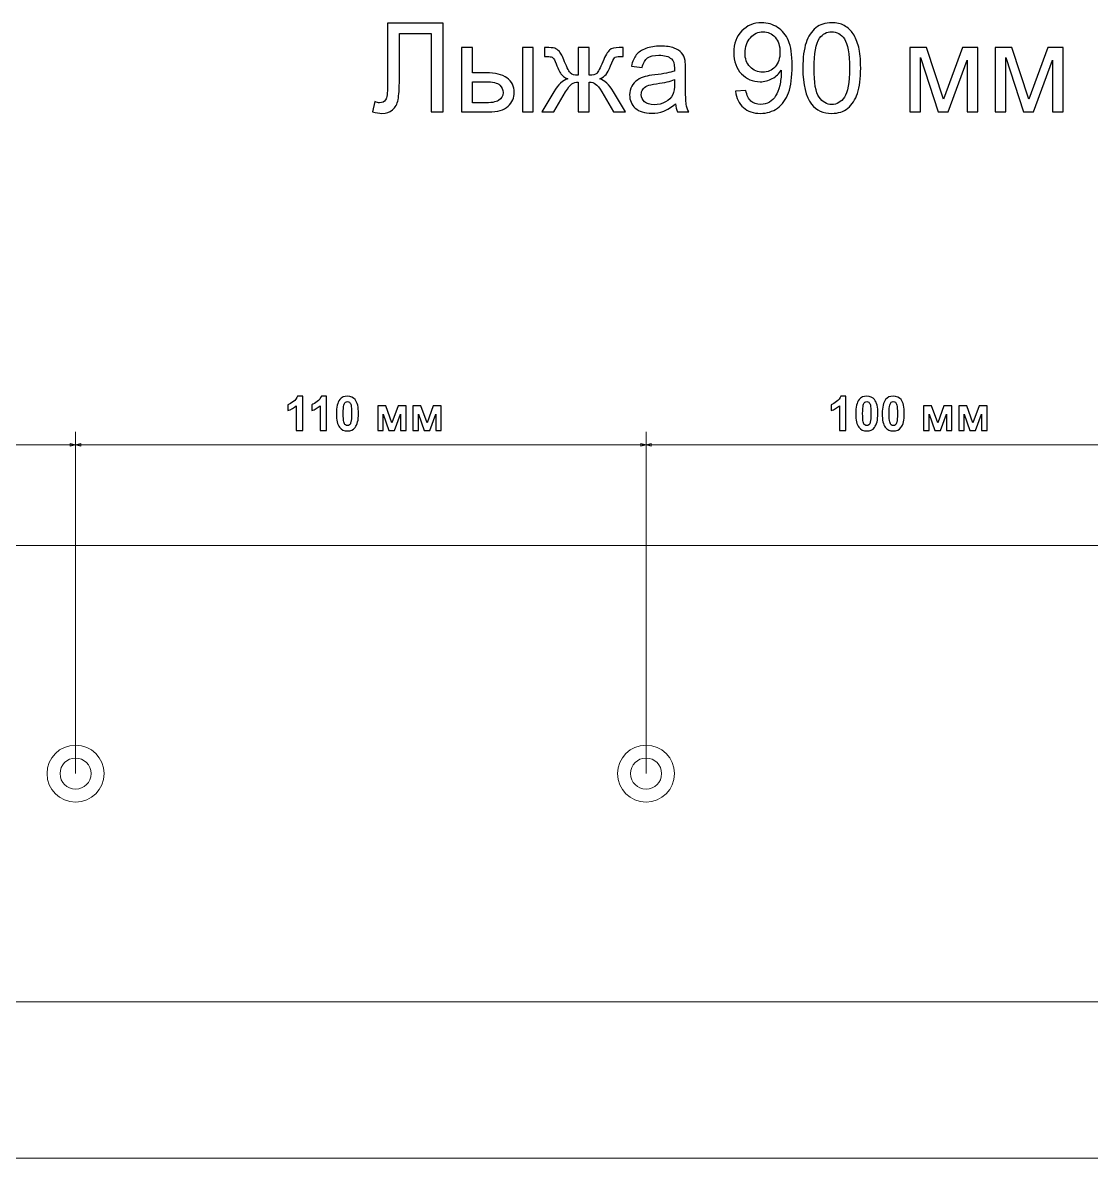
# Model space of a CAD drawing. Header units: centimetres. Extents: x -84 to 84, y -59 to 59.
# Drawn here: x -22.2 to -1.6, y -21.31 to 0.59 of the extents above; entities that cross this region are included whole.
import ezdxf

# ---------------------------------------------------------------- set-up
doc = ezdxf.new("R2010")
doc.units = ezdxf.units.CM
doc.header["$MEASUREMENT"] = 0
doc.layers.add('layer 1', color=7, linetype='Continuous')

msp = doc.modelspace()

# ---------------------------------------------------------------- linework, layer by layer
at = {"layer": 'layer 1', "color": 250}
for points, knots in [([(-15.16733, 0.58733), (-15.16733, 0.58733), (-14.09765, 0.58733), (-14.09765, 0.58733), (-14.09765, 0.58733), (-14.09765, 0.58733), (-14.09765, -1.12607), (-14.09765, -1.12607), (-14.09765, -1.12607), (-14.09765, -1.12607), (-14.32499, -1.12607), (-14.32499, -1.12607), (-14.32499, -1.12607), (-14.32499, -1.12607), (-14.32499, 0.38631), (-14.32499, 0.38631), (-14.32499, 0.38631), (-14.32499, 0.38631), (-14.93999, 0.38631), (-14.93999, 0.38631), (-14.93999, 0.38631), (-14.93999, 0.38631), (-14.93999, -0.49631), (-14.93999, -0.49631), (-14.93999, -0.49631), (-14.93999, -0.67579), (-14.94837, -0.807), (-14.96512, -0.89036), (-14.96512, -0.89036), (-14.98187, -0.97411), (-15.01737, -1.03873), (-15.07121, -1.08539), (-15.07121, -1.08539), (-15.12505, -1.13165), (-15.19365, -1.15479), (-15.27621, -1.15479), (-15.27621, -1.15479), (-15.32646, -1.15479), (-15.38669, -1.14442), (-15.45688, -1.12368), (-15.45688, -1.12368), (-15.45688, -1.12368), (-15.4162, -0.92266), (-15.4162, -0.92266), (-15.4162, -0.92266), (-15.37911, -0.94181), (-15.3472, -0.95138), (-15.32088, -0.95138), (-15.32088, -0.95138), (-15.26983, -0.95138), (-15.23114, -0.93224), (-15.20562, -0.89355), (-15.20562, -0.89355), (-15.18009, -0.85486), (-15.16733, -0.76393), (-15.16733, -0.62035), (-15.16733, -0.62035), (-15.16733, -0.62035), (-15.16733, 0.58733), (-15.16733, 0.58733)], [0, 0, 0, 0, 0.0625, 0.0625, 0.0625, 0.0625, 0.125, 0.125, 0.125, 0.125, 0.1875, 0.1875, 0.1875, 0.1875, 0.25, 0.25, 0.25, 0.25, 0.3125, 0.3125, 0.3125, 0.3125, 0.375, 0.375, 0.375, 0.375, 0.4375, 0.4375, 0.4375, 0.4375, 0.5, 0.5, 0.5, 0.5, 0.5625, 0.5625, 0.5625, 0.5625, 0.625, 0.625, 0.625, 0.625, 0.6875, 0.6875, 0.6875, 0.6875, 0.75, 0.75, 0.75, 0.75, 0.8125, 0.8125, 0.8125, 0.8125, 0.875, 0.875, 0.875, 0.875, 1, 1, 1, 1]), ([(-8.45932, -0.72883), (-8.45932, -0.72883), (-8.25831, -0.71208), (-8.25831, -0.71208), (-8.25831, -0.71208), (-8.24116, -0.807), (-8.20846, -0.8756), (-8.1602, -0.91828), (-8.1602, -0.91828), (-8.11194, -0.96095), (-8.05012, -0.98249), (-7.97434, -0.98249), (-7.97434, -0.98249), (-7.90973, -0.98249), (-7.8531, -0.96773), (-7.80404, -0.93782), (-7.80404, -0.93782), (-7.75498, -0.90831), (-7.7151, -0.86882), (-7.68439, -0.81897), (-7.68439, -0.81897), (-7.65368, -0.76951), (-7.62775, -0.70251), (-7.60662, -0.61835), (-7.60662, -0.61835), (-7.58548, -0.5342), (-7.57511, -0.44845), (-7.57511, -0.3611), (-7.57511, -0.3611), (-7.57511, -0.35193), (-7.57551, -0.33757), (-7.5763, -0.31883), (-7.5763, -0.31883), (-7.61818, -0.38583), (-7.67561, -0.44047), (-7.7482, -0.48195), (-7.7482, -0.48195), (-7.82079, -0.52383), (-7.89976, -0.54457), (-7.98431, -0.54457), (-7.98431, -0.54457), (-8.1259, -0.54457), (-8.24555, -0.49312), (-8.34366, -0.39022), (-8.34366, -0.39022), (-8.44138, -0.28772), (-8.49043, -0.15211), (-8.49043, 0.01619), (-8.49043, 0.01619), (-8.49043, 0.19009), (-8.43938, 0.32968), (-8.33688, 0.43577), (-8.33688, 0.43577), (-8.23478, 0.54146), (-8.10675, 0.5945), (-7.95241, 0.5945), (-7.95241, 0.5945), (-7.84153, 0.5945), (-7.73983, 0.56459), (-7.6473, 0.50437), (-7.6473, 0.50437), (-7.55517, 0.44454), (-7.48537, 0.35919), (-7.43751, 0.24792), (-7.43751, 0.24792), (-7.38965, 0.13704), (-7.36572, -0.02369), (-7.36572, -0.23388), (-7.36572, -0.23388), (-7.36572, -0.45284), (-7.38925, -0.62713), (-7.43671, -0.75675), (-7.43671, -0.75675), (-7.48417, -0.88677), (-7.55517, -0.98528), (-7.64889, -1.05308), (-7.64889, -1.05308), (-7.74262, -1.12089), (-7.8523, -1.15479), (-7.97833, -1.15479), (-7.97833, -1.15479), (-8.11234, -1.15479), (-8.22162, -1.11769), (-8.30657, -1.04311), (-8.30657, -1.04311), (-8.39112, -0.96853), (-8.44217, -0.86364), (-8.45932, -0.72883)], [0, 0, 0, 0, 0.04347826, 0.04347826, 0.04347826, 0.04347826, 0.08695652, 0.08695652, 0.08695652, 0.08695652, 0.13043478, 0.13043478, 0.13043478, 0.13043478, 0.17391304, 0.17391304, 0.17391304, 0.17391304, 0.2173913, 0.2173913, 0.2173913, 0.2173913, 0.26086957, 0.26086957, 0.26086957, 0.26086957, 0.30434783, 0.30434783, 0.30434783, 0.30434783, 0.34782609, 0.34782609, 0.34782609, 0.34782609, 0.39130435, 0.39130435, 0.39130435, 0.39130435, 0.43478261, 0.43478261, 0.43478261, 0.43478261, 0.47826087, 0.47826087, 0.47826087, 0.47826087, 0.52173913, 0.52173913, 0.52173913, 0.52173913, 0.56521739, 0.56521739, 0.56521739, 0.56521739, 0.60869565, 0.60869565, 0.60869565, 0.60869565, 0.65217391, 0.65217391, 0.65217391, 0.65217391, 0.69565217, 0.69565217, 0.69565217, 0.69565217, 0.73913043, 0.73913043, 0.73913043, 0.73913043, 0.7826087, 0.7826087, 0.7826087, 0.7826087, 0.82608696, 0.82608696, 0.82608696, 0.82608696, 0.86956522, 0.86956522, 0.86956522, 0.86956522, 0.91304348, 0.91304348, 0.91304348, 0.91304348, 1, 1, 1, 1]), ([(-7.15952, -0.28054), (-7.15952, -0.07833), (-7.13878, 0.08519), (-7.09731, 0.20883), (-7.09731, 0.20883), (-7.05543, 0.33287), (-6.99361, 0.42819), (-6.91145, 0.4948), (-6.91145, 0.4948), (-6.82969, 0.5614), (-6.72639, 0.5945), (-6.60195, 0.5945), (-6.60195, 0.5945), (-6.51022, 0.5945), (-6.42966, 0.57616), (-6.35986, 0.53907), (-6.35986, 0.53907), (-6.29046, 0.50197), (-6.23303, 0.44853), (-6.18836, 0.37873), (-6.18836, 0.37873), (-6.14369, 0.30934), (-6.10859, 0.22439), (-6.08307, 0.12428), (-6.08307, 0.12428), (-6.05714, 0.02417), (-6.04438, -0.11103), (-6.04438, -0.28054), (-6.04438, -0.28054), (-6.04438, -0.48155), (-6.06512, -0.64428), (-6.1062, -0.76792), (-6.1062, -0.76792), (-6.14728, -0.89195), (-6.2091, -0.98728), (-6.29126, -1.05428), (-6.29126, -1.05428), (-6.37302, -1.12128), (-6.47672, -1.15479), (-6.60195, -1.15479), (-6.60195, -1.15479), (-6.76667, -1.15479), (-6.89629, -1.09616), (-6.99042, -0.9785), (-6.99042, -0.9785), (-7.10329, -0.83492), (-7.15952, -0.6024), (-7.15952, -0.28054)], [0, 0, 0, 0, 0.07692308, 0.07692308, 0.07692308, 0.07692308, 0.15384615, 0.15384615, 0.15384615, 0.15384615, 0.23076923, 0.23076923, 0.23076923, 0.23076923, 0.30769231, 0.30769231, 0.30769231, 0.30769231, 0.38461538, 0.38461538, 0.38461538, 0.38461538, 0.46153846, 0.46153846, 0.46153846, 0.46153846, 0.53846154, 0.53846154, 0.53846154, 0.53846154, 0.61538462, 0.61538462, 0.61538462, 0.61538462, 0.69230769, 0.69230769, 0.69230769, 0.69230769, 0.76923077, 0.76923077, 0.76923077, 0.76923077, 0.84615385, 0.84615385, 0.84615385, 0.84615385, 1, 1, 1, 1]), ([(-7.60023, 0.02696), (-7.60023, 0.14741), (-7.63214, 0.24313), (-7.69595, 0.31372), (-7.69595, 0.31372), (-7.75937, 0.38432), (-7.83674, 0.41981), (-7.92768, 0.41981), (-7.92768, 0.41981), (-8.0218, 0.41981), (-8.10316, 0.38193), (-8.17176, 0.30575), (-8.17176, 0.30575), (-8.24076, 0.22957), (-8.27506, 0.13066), (-8.27506, 0.00941), (-8.27506, 0.00941), (-8.27506, -0.09947), (-8.24236, -0.18801), (-8.17735, -0.25581), (-8.17735, -0.25581), (-8.11194, -0.32401), (-8.03058, -0.35791), (-7.93366, -0.35791), (-7.93366, -0.35791), (-7.83634, -0.35791), (-7.75658, -0.32401), (-7.69396, -0.25581), (-7.69396, -0.25581), (-7.63134, -0.18801), (-7.60023, -0.09349), (-7.60023, 0.02696)], [0, 0, 0, 0, 0.11111111, 0.11111111, 0.11111111, 0.11111111, 0.22222222, 0.22222222, 0.22222222, 0.22222222, 0.33333333, 0.33333333, 0.33333333, 0.33333333, 0.44444444, 0.44444444, 0.44444444, 0.44444444, 0.55555556, 0.55555556, 0.55555556, 0.55555556, 0.66666667, 0.66666667, 0.66666667, 0.66666667, 0.77777778, 0.77777778, 0.77777778, 0.77777778, 1, 1, 1, 1]), ([(-6.94415, -0.28134), (-6.94415, -0.56331), (-6.91145, -0.75077), (-6.84564, -0.8433), (-6.84564, -0.8433), (-6.77983, -0.93622), (-6.69847, -0.98249), (-6.60195, -0.98249), (-6.60195, -0.98249), (-6.50543, -0.98249), (-6.42407, -0.93583), (-6.35826, -0.8429), (-6.35826, -0.8429), (-6.29246, -0.74957), (-6.25975, -0.56252), (-6.25975, -0.28134), (-6.25975, -0.28134), (-6.25975, 0.00064), (-6.29246, 0.18809), (-6.35826, 0.28062), (-6.35826, 0.28062), (-6.42367, 0.37355), (-6.50583, 0.41981), (-6.60435, 0.41981), (-6.60435, 0.41981), (-6.70086, 0.41981), (-6.77824, 0.37873), (-6.83607, 0.29697), (-6.83607, 0.29697), (-6.90826, 0.19288), (-6.94415, -0.00016), (-6.94415, -0.28134)], [0, 0, 0, 0, 0.11111111, 0.11111111, 0.11111111, 0.11111111, 0.22222222, 0.22222222, 0.22222222, 0.22222222, 0.33333333, 0.33333333, 0.33333333, 0.33333333, 0.44444444, 0.44444444, 0.44444444, 0.44444444, 0.55555556, 0.55555556, 0.55555556, 0.55555556, 0.66666667, 0.66666667, 0.66666667, 0.66666667, 0.77777778, 0.77777778, 0.77777778, 0.77777778, 1, 1, 1, 1]), ([(-13.74269, 0.1159), (-13.74269, 0.1159), (-13.53211, 0.1159), (-13.53211, 0.1159), (-13.53211, 0.1159), (-13.53211, 0.1159), (-13.53211, -0.36988), (-13.53211, -0.36988), (-13.53211, -0.36988), (-13.53211, -0.36988), (-13.26648, -0.36988), (-13.26648, -0.36988), (-13.26648, -0.36988), (-13.09299, -0.36988), (-12.95978, -0.40338), (-12.86605, -0.47078), (-12.86605, -0.47078), (-12.77233, -0.53819), (-12.72566, -0.63112), (-12.72566, -0.74957), (-12.72566, -0.74957), (-12.72566, -0.85327), (-12.76475, -0.94181), (-12.84292, -1.01559), (-12.84292, -1.01559), (-12.92109, -1.08938), (-13.04593, -1.12607), (-13.21783, -1.12607), (-13.21783, -1.12607), (-13.21783, -1.12607), (-13.74269, -1.12607), (-13.74269, -1.12607), (-13.74269, -1.12607), (-13.74269, -1.12607), (-13.74269, 0.1159), (-13.74269, 0.1159)], [0, 0, 0, 0, 0.1, 0.1, 0.1, 0.1, 0.2, 0.2, 0.2, 0.2, 0.3, 0.3, 0.3, 0.3, 0.4, 0.4, 0.4, 0.4, 0.5, 0.5, 0.5, 0.5, 0.6, 0.6, 0.6, 0.6, 0.7, 0.7, 0.7, 0.7, 0.8, 0.8, 0.8, 0.8, 1, 1, 1, 1]), ([(-12.56772, 0.1159), (-12.56772, 0.1159), (-12.35714, 0.1159), (-12.35714, 0.1159), (-12.35714, 0.1159), (-12.35714, 0.1159), (-12.35714, -1.12607), (-12.35714, -1.12607), (-12.35714, -1.12607), (-12.35714, -1.12607), (-12.56772, -1.12607), (-12.56772, -1.12607), (-12.56772, -1.12607), (-12.56772, -1.12607), (-12.56772, 0.1159), (-12.56772, 0.1159)], [0, 0, 0, 0, 0.2, 0.2, 0.2, 0.2, 0.4, 0.4, 0.4, 0.4, 0.6, 0.6, 0.6, 0.6, 1, 1, 1, 1]), ([(-11.27829, 0.1159), (-11.27829, 0.1159), (-11.27829, -0.42013), (-11.27829, -0.42013), (-11.27829, -0.42013), (-11.21048, -0.42013), (-11.16262, -0.40737), (-11.1351, -0.38224), (-11.1351, -0.38224), (-11.10758, -0.35672), (-11.0681, -0.28214), (-11.01705, -0.1577), (-11.01705, -0.1577), (-10.96919, -0.03964), (-10.92572, 0.03534), (-10.88663, 0.06804), (-10.88663, 0.06804), (-10.84834, 0.09995), (-10.78772, 0.1159), (-10.70436, 0.1159), (-10.70436, 0.1159), (-10.70436, 0.1159), (-10.62739, 0.1159), (-10.62739, 0.1159), (-10.62739, 0.1159), (-10.62739, 0.1159), (-10.62739, -0.05759), (-10.62739, -0.05759), (-10.62739, -0.05759), (-10.62739, -0.05759), (-10.68442, -0.05639), (-10.68442, -0.05639), (-10.68442, -0.05639), (-10.74066, -0.05639), (-10.77615, -0.06477), (-10.79171, -0.08112), (-10.79171, -0.08112), (-10.80806, -0.09827), (-10.83319, -0.14932), (-10.86669, -0.23427), (-10.86669, -0.23427), (-10.8978, -0.31564), (-10.92651, -0.37147), (-10.95284, -0.40298), (-10.95284, -0.40298), (-10.97916, -0.43409), (-11.02064, -0.46241), (-11.07648, -0.48833), (-11.07648, -0.48833), (-10.98554, -0.51266), (-10.897, -0.59682), (-10.81045, -0.74119), (-10.81045, -0.74119), (-10.81045, -0.74119), (-10.57953, -1.12607), (-10.57953, -1.12607), (-10.57953, -1.12607), (-10.57953, -1.12607), (-10.81085, -1.12607), (-10.81085, -1.12607), (-10.81085, -1.12607), (-10.81085, -1.12607), (-11.03579, -0.74159), (-11.03579, -0.74159), (-11.03579, -0.74159), (-11.08166, -0.66342), (-11.12194, -0.61237), (-11.15584, -0.58804), (-11.15584, -0.58804), (-11.19014, -0.56371), (-11.23082, -0.55175), (-11.27829, -0.55175), (-11.27829, -0.55175), (-11.27829, -0.55175), (-11.27829, -1.12607), (-11.27829, -1.12607), (-11.27829, -1.12607), (-11.27829, -1.12607), (-11.49366, -1.12607), (-11.49366, -1.12607), (-11.49366, -1.12607), (-11.49366, -1.12607), (-11.49366, -0.55175), (-11.49366, -0.55175), (-11.49366, -0.55175), (-11.54032, -0.55175), (-11.5806, -0.56371), (-11.6145, -0.58764), (-11.6145, -0.58764), (-11.6488, -0.61157), (-11.68869, -0.66302), (-11.73415, -0.74199), (-11.73415, -0.74199), (-11.73415, -0.74199), (-11.96109, -1.12607), (-11.96109, -1.12607), (-11.96109, -1.12607), (-11.96109, -1.12607), (-12.19242, -1.12607), (-12.19242, -1.12607), (-12.19242, -1.12607), (-12.19242, -1.12607), (-11.96229, -0.74119), (-11.96229, -0.74119), (-11.96229, -0.74119), (-11.87494, -0.59682), (-11.7856, -0.51266), (-11.69467, -0.48833), (-11.69467, -0.48833), (-11.75689, -0.45962), (-11.80076, -0.42811), (-11.82549, -0.39421), (-11.82549, -0.39421), (-11.85061, -0.36031), (-11.88771, -0.27934), (-11.93756, -0.15132), (-11.93756, -0.15132), (-11.95471, -0.10824), (-11.97306, -0.08192), (-11.9926, -0.07235), (-11.9926, -0.07235), (-12.01294, -0.06238), (-12.04285, -0.05759), (-12.08274, -0.05759), (-12.08274, -0.05759), (-12.09271, -0.05759), (-12.11345, -0.05799), (-12.14456, -0.05879), (-12.14456, -0.05879), (-12.14456, -0.05879), (-12.14456, 0.1159), (-12.14456, 0.1159), (-12.14456, 0.1159), (-12.14456, 0.1159), (-12.11544, 0.1159), (-12.11544, 0.1159), (-12.11544, 0.1159), (-12.03408, 0.1159), (-11.97705, 0.11112), (-11.94394, 0.10115), (-11.94394, 0.10115), (-11.91084, 0.09157), (-11.88132, 0.07083), (-11.855, 0.03933), (-11.855, 0.03933), (-11.82908, 0.00782), (-11.79518, -0.05759), (-11.7537, -0.1577), (-11.7537, -0.1577), (-11.70305, -0.28014), (-11.66396, -0.35432), (-11.63684, -0.38065), (-11.63684, -0.38065), (-11.60972, -0.40697), (-11.56186, -0.42013), (-11.49366, -0.42013), (-11.49366, -0.42013), (-11.49366, -0.42013), (-11.49366, 0.1159), (-11.49366, 0.1159), (-11.49366, 0.1159), (-11.49366, 0.1159), (-11.27829, 0.1159), (-11.27829, 0.1159)], [0, 0, 0, 0, 0.02380952, 0.02380952, 0.02380952, 0.02380952, 0.04761905, 0.04761905, 0.04761905, 0.04761905, 0.07142857, 0.07142857, 0.07142857, 0.07142857, 0.0952381, 0.0952381, 0.0952381, 0.0952381, 0.11904762, 0.11904762, 0.11904762, 0.11904762, 0.14285714, 0.14285714, 0.14285714, 0.14285714, 0.16666667, 0.16666667, 0.16666667, 0.16666667, 0.19047619, 0.19047619, 0.19047619, 0.19047619, 0.21428571, 0.21428571, 0.21428571, 0.21428571, 0.23809524, 0.23809524, 0.23809524, 0.23809524, 0.26190476, 0.26190476, 0.26190476, 0.26190476, 0.28571429, 0.28571429, 0.28571429, 0.28571429, 0.30952381, 0.30952381, 0.30952381, 0.30952381, 0.33333333, 0.33333333, 0.33333333, 0.33333333, 0.35714286, 0.35714286, 0.35714286, 0.35714286, 0.38095238, 0.38095238, 0.38095238, 0.38095238, 0.4047619, 0.4047619, 0.4047619, 0.4047619, 0.42857143, 0.42857143, 0.42857143, 0.42857143, 0.45238095, 0.45238095, 0.45238095, 0.45238095, 0.47619048, 0.47619048, 0.47619048, 0.47619048, 0.5, 0.5, 0.5, 0.5, 0.52380952, 0.52380952, 0.52380952, 0.52380952, 0.54761905, 0.54761905, 0.54761905, 0.54761905, 0.57142857, 0.57142857, 0.57142857, 0.57142857, 0.5952381, 0.5952381, 0.5952381, 0.5952381, 0.61904762, 0.61904762, 0.61904762, 0.61904762, 0.64285714, 0.64285714, 0.64285714, 0.64285714, 0.66666667, 0.66666667, 0.66666667, 0.66666667, 0.69047619, 0.69047619, 0.69047619, 0.69047619, 0.71428571, 0.71428571, 0.71428571, 0.71428571, 0.73809524, 0.73809524, 0.73809524, 0.73809524, 0.76190476, 0.76190476, 0.76190476, 0.76190476, 0.78571429, 0.78571429, 0.78571429, 0.78571429, 0.80952381, 0.80952381, 0.80952381, 0.80952381, 0.83333333, 0.83333333, 0.83333333, 0.83333333, 0.85714286, 0.85714286, 0.85714286, 0.85714286, 0.88095238, 0.88095238, 0.88095238, 0.88095238, 0.9047619, 0.9047619, 0.9047619, 0.9047619, 0.92857143, 0.92857143, 0.92857143, 0.92857143, 0.95238095, 0.95238095, 0.95238095, 0.95238095, 1, 1, 1, 1]), ([(-9.61754, -0.97052), (-9.69571, -1.03713), (-9.77109, -1.08379), (-9.84328, -1.11131), (-9.84328, -1.11131), (-9.91547, -1.13883), (-9.99284, -1.15239), (-10.0758, -1.15239), (-10.0758, -1.15239), (-10.2122, -1.15239), (-10.3171, -1.11929), (-10.39048, -1.05268), (-10.39048, -1.05268), (-10.46387, -0.98648), (-10.50056, -0.90153), (-10.50056, -0.79823), (-10.50056, -0.79823), (-10.50056, -0.7376), (-10.4866, -0.68217), (-10.45908, -0.63191), (-10.45908, -0.63191), (-10.43116, -0.58166), (-10.39487, -0.54178), (-10.3502, -0.51147), (-10.3502, -0.51147), (-10.30513, -0.48115), (-10.25488, -0.45802), (-10.19864, -0.44247), (-10.19864, -0.44247), (-10.15716, -0.4317), (-10.09455, -0.42133), (-10.01119, -0.41096), (-10.01119, -0.41096), (-9.84129, -0.39102), (-9.71565, -0.36669), (-9.63549, -0.33877), (-9.63549, -0.33877), (-9.63469, -0.31005), (-9.63429, -0.29171), (-9.63429, -0.28413), (-9.63429, -0.28413), (-9.63429, -0.19878), (-9.65423, -0.13855), (-9.69412, -0.10346), (-9.69412, -0.10346), (-9.74796, -0.056), (-9.82813, -0.03246), (-9.93422, -0.03246), (-9.93422, -0.03246), (-10.03353, -0.03246), (-10.10691, -0.05001), (-10.15397, -0.08471), (-10.15397, -0.08471), (-10.20144, -0.11941), (-10.23613, -0.18083), (-10.25887, -0.26937), (-10.25887, -0.26937), (-10.25887, -0.26937), (-10.46467, -0.24066), (-10.46467, -0.24066), (-10.46467, -0.24066), (-10.44592, -0.15251), (-10.41521, -0.08112), (-10.37214, -0.02688), (-10.37214, -0.02688), (-10.32906, 0.02736), (-10.26684, 0.06884), (-10.18548, 0.09835), (-10.18548, 0.09835), (-10.10452, 0.12747), (-10.00999, 0.14223), (-9.90311, 0.14223), (-9.90311, 0.14223), (-9.79702, 0.14223), (-9.71047, 0.12986), (-9.64386, 0.10473), (-9.64386, 0.10473), (-9.57766, 0.07961), (-9.5286, 0.0485), (-9.49749, 0.01061), (-9.49749, 0.01061), (-9.46638, -0.02728), (-9.44445, -0.07514), (-9.43168, -0.13297), (-9.43168, -0.13297), (-9.4249, -0.16887), (-9.42131, -0.23348), (-9.42131, -0.32641), (-9.42131, -0.32641), (-9.42131, -0.32641), (-9.42131, -0.60559), (-9.42131, -0.60559), (-9.42131, -0.60559), (-9.42131, -0.80062), (-9.41693, -0.92386), (-9.40815, -0.97611), (-9.40815, -0.97611), (-9.39978, -1.02836), (-9.38223, -1.07821), (-9.3567, -1.12607), (-9.3567, -1.12607), (-9.3567, -1.12607), (-9.57686, -1.12607), (-9.57686, -1.12607), (-9.57686, -1.12607), (-9.598, -1.0818), (-9.61156, -1.02995), (-9.61754, -0.97052)], [0, 0, 0, 0, 0.03571429, 0.03571429, 0.03571429, 0.03571429, 0.07142857, 0.07142857, 0.07142857, 0.07142857, 0.10714286, 0.10714286, 0.10714286, 0.10714286, 0.14285714, 0.14285714, 0.14285714, 0.14285714, 0.17857143, 0.17857143, 0.17857143, 0.17857143, 0.21428571, 0.21428571, 0.21428571, 0.21428571, 0.25, 0.25, 0.25, 0.25, 0.28571429, 0.28571429, 0.28571429, 0.28571429, 0.32142857, 0.32142857, 0.32142857, 0.32142857, 0.35714286, 0.35714286, 0.35714286, 0.35714286, 0.39285714, 0.39285714, 0.39285714, 0.39285714, 0.42857143, 0.42857143, 0.42857143, 0.42857143, 0.46428571, 0.46428571, 0.46428571, 0.46428571, 0.5, 0.5, 0.5, 0.5, 0.53571429, 0.53571429, 0.53571429, 0.53571429, 0.57142857, 0.57142857, 0.57142857, 0.57142857, 0.60714286, 0.60714286, 0.60714286, 0.60714286, 0.64285714, 0.64285714, 0.64285714, 0.64285714, 0.67857143, 0.67857143, 0.67857143, 0.67857143, 0.71428571, 0.71428571, 0.71428571, 0.71428571, 0.75, 0.75, 0.75, 0.75, 0.78571429, 0.78571429, 0.78571429, 0.78571429, 0.82142857, 0.82142857, 0.82142857, 0.82142857, 0.85714286, 0.85714286, 0.85714286, 0.85714286, 0.89285714, 0.89285714, 0.89285714, 0.89285714, 0.92857143, 0.92857143, 0.92857143, 0.92857143, 1, 1, 1, 1]), ([(-5.09914, 0.1159), (-5.09914, 0.1159), (-4.77529, 0.1159), (-4.77529, 0.1159), (-4.77529, 0.1159), (-4.77529, 0.1159), (-4.44705, -0.87799), (-4.44705, -0.87799), (-4.44705, -0.87799), (-4.44705, -0.87799), (-4.08371, 0.1159), (-4.08371, 0.1159), (-4.08371, 0.1159), (-4.08371, 0.1159), (-3.78299, 0.1159), (-3.78299, 0.1159), (-3.78299, 0.1159), (-3.78299, 0.1159), (-3.78299, -1.12607), (-3.78299, -1.12607), (-3.78299, -1.12607), (-3.78299, -1.12607), (-3.99357, -1.12607), (-3.99357, -1.12607), (-3.99357, -1.12607), (-3.99357, -1.12607), (-3.99357, -0.12619), (-3.99357, -0.12619), (-3.99357, -0.12619), (-3.99357, -0.12619), (-4.3593, -1.12607), (-4.3593, -1.12607), (-4.3593, -1.12607), (-4.3593, -1.12607), (-4.54755, -1.12607), (-4.54755, -1.12607), (-4.54755, -1.12607), (-4.54755, -1.12607), (-4.89334, -0.07833), (-4.89334, -0.07833), (-4.89334, -0.07833), (-4.89334, -0.07833), (-4.89334, -1.12607), (-4.89334, -1.12607), (-4.89334, -1.12607), (-4.89334, -1.12607), (-5.09914, -1.12607), (-5.09914, -1.12607), (-5.09914, -1.12607), (-5.09914, -1.12607), (-5.09914, 0.1159), (-5.09914, 0.1159)], [0, 0, 0, 0, 0.07142857, 0.07142857, 0.07142857, 0.07142857, 0.14285714, 0.14285714, 0.14285714, 0.14285714, 0.21428571, 0.21428571, 0.21428571, 0.21428571, 0.28571429, 0.28571429, 0.28571429, 0.28571429, 0.35714286, 0.35714286, 0.35714286, 0.35714286, 0.42857143, 0.42857143, 0.42857143, 0.42857143, 0.5, 0.5, 0.5, 0.5, 0.57142857, 0.57142857, 0.57142857, 0.57142857, 0.64285714, 0.64285714, 0.64285714, 0.64285714, 0.71428571, 0.71428571, 0.71428571, 0.71428571, 0.78571429, 0.78571429, 0.78571429, 0.78571429, 0.85714286, 0.85714286, 0.85714286, 0.85714286, 1, 1, 1, 1]), ([(-3.45395, 0.1159), (-3.45395, 0.1159), (-3.1301, 0.1159), (-3.1301, 0.1159), (-3.1301, 0.1159), (-3.1301, 0.1159), (-2.80186, -0.87799), (-2.80186, -0.87799), (-2.80186, -0.87799), (-2.80186, -0.87799), (-2.43852, 0.1159), (-2.43852, 0.1159), (-2.43852, 0.1159), (-2.43852, 0.1159), (-2.1378, 0.1159), (-2.1378, 0.1159), (-2.1378, 0.1159), (-2.1378, 0.1159), (-2.1378, -1.12607), (-2.1378, -1.12607), (-2.1378, -1.12607), (-2.1378, -1.12607), (-2.34838, -1.12607), (-2.34838, -1.12607), (-2.34838, -1.12607), (-2.34838, -1.12607), (-2.34838, -0.12619), (-2.34838, -0.12619), (-2.34838, -0.12619), (-2.34838, -0.12619), (-2.71411, -1.12607), (-2.71411, -1.12607), (-2.71411, -1.12607), (-2.71411, -1.12607), (-2.90236, -1.12607), (-2.90236, -1.12607), (-2.90236, -1.12607), (-2.90236, -1.12607), (-3.24815, -0.07833), (-3.24815, -0.07833), (-3.24815, -0.07833), (-3.24815, -0.07833), (-3.24815, -1.12607), (-3.24815, -1.12607), (-3.24815, -1.12607), (-3.24815, -1.12607), (-3.45395, -1.12607), (-3.45395, -1.12607), (-3.45395, -1.12607), (-3.45395, -1.12607), (-3.45395, 0.1159), (-3.45395, 0.1159)], [0, 0, 0, 0, 0.07142857, 0.07142857, 0.07142857, 0.07142857, 0.14285714, 0.14285714, 0.14285714, 0.14285714, 0.21428571, 0.21428571, 0.21428571, 0.21428571, 0.28571429, 0.28571429, 0.28571429, 0.28571429, 0.35714286, 0.35714286, 0.35714286, 0.35714286, 0.42857143, 0.42857143, 0.42857143, 0.42857143, 0.5, 0.5, 0.5, 0.5, 0.57142857, 0.57142857, 0.57142857, 0.57142857, 0.64285714, 0.64285714, 0.64285714, 0.64285714, 0.71428571, 0.71428571, 0.71428571, 0.71428571, 0.78571429, 0.78571429, 0.78571429, 0.78571429, 0.85714286, 0.85714286, 0.85714286, 0.85714286, 1, 1, 1, 1]), ([(-13.53211, -0.95377), (-13.53211, -0.95377), (-13.31115, -0.95377), (-13.31115, -0.95377), (-13.31115, -0.95377), (-13.17834, -0.95377), (-13.08302, -0.93742), (-13.02638, -0.90472), (-13.02638, -0.90472), (-12.96935, -0.87201), (-12.94103, -0.82096), (-12.94103, -0.75156), (-12.94103, -0.75156), (-12.94103, -0.69772), (-12.96217, -0.64986), (-13.00405, -0.60758), (-13.00405, -0.60758), (-13.04633, -0.56571), (-13.13925, -0.54457), (-13.28323, -0.54457), (-13.28323, -0.54457), (-13.28323, -0.54457), (-13.53211, -0.54457), (-13.53211, -0.54457), (-13.53211, -0.54457), (-13.53211, -0.54457), (-13.53211, -0.95377), (-13.53211, -0.95377)], [0, 0, 0, 0, 0.125, 0.125, 0.125, 0.125, 0.25, 0.25, 0.25, 0.25, 0.375, 0.375, 0.375, 0.375, 0.5, 0.5, 0.5, 0.5, 0.625, 0.625, 0.625, 0.625, 0.75, 0.75, 0.75, 0.75, 1, 1, 1, 1]), ([(-9.63429, -0.50389), (-9.71087, -0.535), (-9.82573, -0.56132), (-9.97889, -0.58286), (-9.97889, -0.58286), (-10.06583, -0.59522), (-10.12725, -0.60918), (-10.16315, -0.62473), (-10.16315, -0.62473), (-10.19904, -0.64029), (-10.22656, -0.66302), (-10.2461, -0.69254), (-10.2461, -0.69254), (-10.26565, -0.72245), (-10.27562, -0.75555), (-10.27562, -0.79225), (-10.27562, -0.79225), (-10.27562, -0.84768), (-10.25448, -0.89435), (-10.21181, -0.93144), (-10.21181, -0.93144), (-10.16913, -0.96853), (-10.10691, -0.98728), (-10.02515, -0.98728), (-10.02515, -0.98728), (-9.94419, -0.98728), (-9.872, -0.96973), (-9.80858, -0.93423), (-9.80858, -0.93423), (-9.74557, -0.89913), (-9.6989, -0.85087), (-9.66939, -0.78985), (-9.66939, -0.78985), (-9.64666, -0.74239), (-9.63549, -0.67259), (-9.63549, -0.58046), (-9.63549, -0.58046), (-9.63549, -0.58046), (-9.63429, -0.50389), (-9.63429, -0.50389)], [0, 0, 0, 0, 0.09090909, 0.09090909, 0.09090909, 0.09090909, 0.18181818, 0.18181818, 0.18181818, 0.18181818, 0.27272727, 0.27272727, 0.27272727, 0.27272727, 0.36363636, 0.36363636, 0.36363636, 0.36363636, 0.45454545, 0.45454545, 0.45454545, 0.45454545, 0.54545455, 0.54545455, 0.54545455, 0.54545455, 0.63636364, 0.63636364, 0.63636364, 0.63636364, 0.72727273, 0.72727273, 0.72727273, 0.72727273, 0.81818182, 0.81818182, 0.81818182, 0.81818182, 1, 1, 1, 1])]:
    msp.add_open_spline(points, degree=3, knots=knots, dxfattribs=at)
at = {"layer": 'layer 1', "color": 155}
for points, knots in [([(-16.80223, -7.26911), (-16.80223, -7.26911), (-16.92789, -7.26911), (-16.92789, -7.26911), (-16.92789, -7.26911), (-16.92789, -7.26911), (-16.92789, -6.79368), (-16.92789, -6.79368), (-16.92789, -6.79368), (-16.97375, -6.83679), (-17.02787, -6.86874), (-17.09024, -6.88938), (-17.09024, -6.88938), (-17.09024, -6.88938), (-17.09024, -6.77473), (-17.09024, -6.77473), (-17.09024, -6.77473), (-17.05737, -6.76403), (-17.02175, -6.7437), (-16.98338, -6.71358), (-16.98338, -6.71358), (-16.94486, -6.68362), (-16.91857, -6.64861), (-16.9042, -6.60871), (-16.9042, -6.60871), (-16.9042, -6.60871), (-16.80223, -6.60871), (-16.80223, -6.60871), (-16.80223, -6.60871), (-16.80223, -6.60871), (-16.80223, -7.26911), (-16.80223, -7.26911)], [0, 0, 0, 0, 0.11111111, 0.11111111, 0.11111111, 0.11111111, 0.22222222, 0.22222222, 0.22222222, 0.22222222, 0.33333333, 0.33333333, 0.33333333, 0.33333333, 0.44444444, 0.44444444, 0.44444444, 0.44444444, 0.55555556, 0.55555556, 0.55555556, 0.55555556, 0.66666667, 0.66666667, 0.66666667, 0.66666667, 0.77777778, 0.77777778, 0.77777778, 0.77777778, 1, 1, 1, 1]), ([(-16.3427, -7.26911), (-16.3427, -7.26911), (-16.46836, -7.26911), (-16.46836, -7.26911), (-16.46836, -7.26911), (-16.46836, -7.26911), (-16.46836, -6.79368), (-16.46836, -6.79368), (-16.46836, -6.79368), (-16.51422, -6.83679), (-16.56834, -6.86874), (-16.63071, -6.88938), (-16.63071, -6.88938), (-16.63071, -6.88938), (-16.63071, -6.77473), (-16.63071, -6.77473), (-16.63071, -6.77473), (-16.59784, -6.76403), (-16.56222, -6.7437), (-16.52385, -6.71358), (-16.52385, -6.71358), (-16.48533, -6.68362), (-16.45904, -6.64861), (-16.44467, -6.60871), (-16.44467, -6.60871), (-16.44467, -6.60871), (-16.3427, -6.60871), (-16.3427, -6.60871), (-16.3427, -6.60871), (-16.3427, -6.60871), (-16.3427, -7.26911), (-16.3427, -7.26911)], [0, 0, 0, 0, 0.11111111, 0.11111111, 0.11111111, 0.11111111, 0.22222222, 0.22222222, 0.22222222, 0.22222222, 0.33333333, 0.33333333, 0.33333333, 0.33333333, 0.44444444, 0.44444444, 0.44444444, 0.44444444, 0.55555556, 0.55555556, 0.55555556, 0.55555556, 0.66666667, 0.66666667, 0.66666667, 0.66666667, 0.77777778, 0.77777778, 0.77777778, 0.77777778, 1, 1, 1, 1]), ([(-15.94126, -6.60871), (-15.87767, -6.60871), (-15.82799, -6.63149), (-15.79206, -6.67704), (-15.79206, -6.67704), (-15.74941, -6.73085), (-15.72801, -6.82028), (-15.72801, -6.94503), (-15.72801, -6.94503), (-15.72801, -7.06961), (-15.74956, -7.1592), (-15.79252, -7.21362), (-15.79252, -7.21362), (-15.82814, -7.25856), (-15.87767, -7.28103), (-15.94126, -7.28103), (-15.94126, -7.28103), (-16.00516, -7.28103), (-16.05668, -7.25642), (-16.09581, -7.2072), (-16.09581, -7.2072), (-16.13495, -7.15797), (-16.15452, -7.07007), (-16.15452, -6.9438), (-16.15452, -6.9438), (-16.15452, -6.81983), (-16.13296, -6.73055), (-16.09001, -6.67613), (-16.09001, -6.67613), (-16.05439, -6.63118), (-16.00486, -6.60871), (-15.94126, -6.60871)], [0, 0, 0, 0, 0.11111111, 0.11111111, 0.11111111, 0.11111111, 0.22222222, 0.22222222, 0.22222222, 0.22222222, 0.33333333, 0.33333333, 0.33333333, 0.33333333, 0.44444444, 0.44444444, 0.44444444, 0.44444444, 0.55555556, 0.55555556, 0.55555556, 0.55555556, 0.66666667, 0.66666667, 0.66666667, 0.66666667, 0.77777778, 0.77777778, 0.77777778, 0.77777778, 1, 1, 1, 1]), ([(-15.94126, -6.71327), (-15.95624, -6.71327), (-15.9697, -6.71817), (-15.98132, -6.72795), (-15.98132, -6.72795), (-15.99309, -6.73758), (-16.00226, -6.75501), (-16.00868, -6.78023), (-16.00868, -6.78023), (-16.01724, -6.81279), (-16.02152, -6.86783), (-16.02152, -6.94503), (-16.02152, -6.94503), (-16.02152, -7.02238), (-16.0177, -7.07542), (-16.01005, -7.10432), (-16.01005, -7.10432), (-16.00241, -7.13321), (-15.99278, -7.15247), (-15.98116, -7.1621), (-15.98116, -7.1621), (-15.96954, -7.17173), (-15.95624, -7.17647), (-15.94126, -7.17647), (-15.94126, -7.17647), (-15.92628, -7.17647), (-15.91283, -7.17158), (-15.90106, -7.1618), (-15.90106, -7.1618), (-15.88944, -7.15216), (-15.88027, -7.13474), (-15.87385, -7.10951), (-15.87385, -7.10951), (-15.86529, -7.07726), (-15.86101, -7.02238), (-15.86101, -6.94503), (-15.86101, -6.94503), (-15.86101, -6.86783), (-15.86483, -6.81478), (-15.87247, -6.78589), (-15.87247, -6.78589), (-15.88012, -6.757), (-15.88975, -6.73758), (-15.90136, -6.72795), (-15.90136, -6.72795), (-15.91298, -6.71817), (-15.92628, -6.71327), (-15.94126, -6.71327)], [0, 0, 0, 0, 0.07692308, 0.07692308, 0.07692308, 0.07692308, 0.15384615, 0.15384615, 0.15384615, 0.15384615, 0.23076923, 0.23076923, 0.23076923, 0.23076923, 0.30769231, 0.30769231, 0.30769231, 0.30769231, 0.38461538, 0.38461538, 0.38461538, 0.38461538, 0.46153846, 0.46153846, 0.46153846, 0.46153846, 0.53846154, 0.53846154, 0.53846154, 0.53846154, 0.61538462, 0.61538462, 0.61538462, 0.61538462, 0.69230769, 0.69230769, 0.69230769, 0.69230769, 0.76923077, 0.76923077, 0.76923077, 0.76923077, 0.84615385, 0.84615385, 0.84615385, 0.84615385, 1, 1, 1, 1]), ([(-6.32753, -7.26911), (-6.32753, -7.26911), (-6.45319, -7.26911), (-6.45319, -7.26911), (-6.45319, -7.26911), (-6.45319, -7.26911), (-6.45319, -6.79368), (-6.45319, -6.79368), (-6.45319, -6.79368), (-6.49905, -6.83679), (-6.55317, -6.86874), (-6.61554, -6.88938), (-6.61554, -6.88938), (-6.61554, -6.88938), (-6.61554, -6.77473), (-6.61554, -6.77473), (-6.61554, -6.77473), (-6.58267, -6.76403), (-6.54705, -6.7437), (-6.50868, -6.71358), (-6.50868, -6.71358), (-6.47016, -6.68362), (-6.44387, -6.64861), (-6.4295, -6.60871), (-6.4295, -6.60871), (-6.4295, -6.60871), (-6.32753, -6.60871), (-6.32753, -6.60871), (-6.32753, -6.60871), (-6.32753, -6.60871), (-6.32753, -7.26911), (-6.32753, -7.26911)], [0, 0, 0, 0, 0.11111111, 0.11111111, 0.11111111, 0.11111111, 0.22222222, 0.22222222, 0.22222222, 0.22222222, 0.33333333, 0.33333333, 0.33333333, 0.33333333, 0.44444444, 0.44444444, 0.44444444, 0.44444444, 0.55555556, 0.55555556, 0.55555556, 0.55555556, 0.66666667, 0.66666667, 0.66666667, 0.66666667, 0.77777778, 0.77777778, 0.77777778, 0.77777778, 1, 1, 1, 1]), ([(-5.92609, -6.60871), (-5.8625, -6.60871), (-5.81282, -6.63149), (-5.77689, -6.67704), (-5.77689, -6.67704), (-5.73424, -6.73085), (-5.71284, -6.82028), (-5.71284, -6.94503), (-5.71284, -6.94503), (-5.71284, -7.06961), (-5.73439, -7.1592), (-5.77735, -7.21362), (-5.77735, -7.21362), (-5.81297, -7.25856), (-5.8625, -7.28103), (-5.92609, -7.28103), (-5.92609, -7.28103), (-5.98999, -7.28103), (-6.04151, -7.25642), (-6.08064, -7.2072), (-6.08064, -7.2072), (-6.11978, -7.15797), (-6.13935, -7.07007), (-6.13935, -6.9438), (-6.13935, -6.9438), (-6.13935, -6.81983), (-6.11779, -6.73055), (-6.07484, -6.67613), (-6.07484, -6.67613), (-6.03922, -6.63118), (-5.98969, -6.60871), (-5.92609, -6.60871)], [0, 0, 0, 0, 0.11111111, 0.11111111, 0.11111111, 0.11111111, 0.22222222, 0.22222222, 0.22222222, 0.22222222, 0.33333333, 0.33333333, 0.33333333, 0.33333333, 0.44444444, 0.44444444, 0.44444444, 0.44444444, 0.55555556, 0.55555556, 0.55555556, 0.55555556, 0.66666667, 0.66666667, 0.66666667, 0.66666667, 0.77777778, 0.77777778, 0.77777778, 0.77777778, 1, 1, 1, 1]), ([(-5.92609, -6.71327), (-5.94107, -6.71327), (-5.95453, -6.71817), (-5.96615, -6.72795), (-5.96615, -6.72795), (-5.97792, -6.73758), (-5.98709, -6.75501), (-5.99351, -6.78023), (-5.99351, -6.78023), (-6.00207, -6.81279), (-6.00635, -6.86783), (-6.00635, -6.94503), (-6.00635, -6.94503), (-6.00635, -7.02238), (-6.00253, -7.07542), (-5.99488, -7.10432), (-5.99488, -7.10432), (-5.98724, -7.13321), (-5.97761, -7.15247), (-5.96599, -7.1621), (-5.96599, -7.1621), (-5.95437, -7.17173), (-5.94107, -7.17647), (-5.92609, -7.17647), (-5.92609, -7.17647), (-5.91111, -7.17647), (-5.89766, -7.17158), (-5.88589, -7.1618), (-5.88589, -7.1618), (-5.87427, -7.15216), (-5.8651, -7.13474), (-5.85868, -7.10951), (-5.85868, -7.10951), (-5.85012, -7.07726), (-5.84584, -7.02238), (-5.84584, -6.94503), (-5.84584, -6.94503), (-5.84584, -6.86783), (-5.84966, -6.81478), (-5.8573, -6.78589), (-5.8573, -6.78589), (-5.86495, -6.757), (-5.87458, -6.73758), (-5.88619, -6.72795), (-5.88619, -6.72795), (-5.89781, -6.71817), (-5.91111, -6.71327), (-5.92609, -6.71327)], [0, 0, 0, 0, 0.07692308, 0.07692308, 0.07692308, 0.07692308, 0.15384615, 0.15384615, 0.15384615, 0.15384615, 0.23076923, 0.23076923, 0.23076923, 0.23076923, 0.30769231, 0.30769231, 0.30769231, 0.30769231, 0.38461538, 0.38461538, 0.38461538, 0.38461538, 0.46153846, 0.46153846, 0.46153846, 0.46153846, 0.53846154, 0.53846154, 0.53846154, 0.53846154, 0.61538462, 0.61538462, 0.61538462, 0.61538462, 0.69230769, 0.69230769, 0.69230769, 0.69230769, 0.76923077, 0.76923077, 0.76923077, 0.76923077, 0.84615385, 0.84615385, 0.84615385, 0.84615385, 1, 1, 1, 1]), ([(-5.41596, -6.60871), (-5.35237, -6.60871), (-5.30269, -6.63149), (-5.26676, -6.67704), (-5.26676, -6.67704), (-5.22411, -6.73085), (-5.20271, -6.82028), (-5.20271, -6.94503), (-5.20271, -6.94503), (-5.20271, -7.06961), (-5.22426, -7.1592), (-5.26722, -7.21362), (-5.26722, -7.21362), (-5.30284, -7.25856), (-5.35237, -7.28103), (-5.41596, -7.28103), (-5.41596, -7.28103), (-5.47986, -7.28103), (-5.53138, -7.25642), (-5.57051, -7.2072), (-5.57051, -7.2072), (-5.60965, -7.15797), (-5.62922, -7.07007), (-5.62922, -6.9438), (-5.62922, -6.9438), (-5.62922, -6.81983), (-5.60766, -6.73055), (-5.56471, -6.67613), (-5.56471, -6.67613), (-5.52909, -6.63118), (-5.47956, -6.60871), (-5.41596, -6.60871)], [0, 0, 0, 0, 0.11111111, 0.11111111, 0.11111111, 0.11111111, 0.22222222, 0.22222222, 0.22222222, 0.22222222, 0.33333333, 0.33333333, 0.33333333, 0.33333333, 0.44444444, 0.44444444, 0.44444444, 0.44444444, 0.55555556, 0.55555556, 0.55555556, 0.55555556, 0.66666667, 0.66666667, 0.66666667, 0.66666667, 0.77777778, 0.77777778, 0.77777778, 0.77777778, 1, 1, 1, 1]), ([(-5.41596, -6.71327), (-5.43094, -6.71327), (-5.4444, -6.71817), (-5.45602, -6.72795), (-5.45602, -6.72795), (-5.46779, -6.73758), (-5.47696, -6.75501), (-5.48338, -6.78023), (-5.48338, -6.78023), (-5.49194, -6.81279), (-5.49622, -6.86783), (-5.49622, -6.94503), (-5.49622, -6.94503), (-5.49622, -7.02238), (-5.4924, -7.07542), (-5.48475, -7.10432), (-5.48475, -7.10432), (-5.47711, -7.13321), (-5.46748, -7.15247), (-5.45586, -7.1621), (-5.45586, -7.1621), (-5.44424, -7.17173), (-5.43094, -7.17647), (-5.41596, -7.17647), (-5.41596, -7.17647), (-5.40098, -7.17647), (-5.38753, -7.17158), (-5.37576, -7.1618), (-5.37576, -7.1618), (-5.36414, -7.15216), (-5.35497, -7.13474), (-5.34855, -7.10951), (-5.34855, -7.10951), (-5.33999, -7.07726), (-5.33571, -7.02238), (-5.33571, -6.94503), (-5.33571, -6.94503), (-5.33571, -6.86783), (-5.33953, -6.81478), (-5.34717, -6.78589), (-5.34717, -6.78589), (-5.35482, -6.757), (-5.36445, -6.73758), (-5.37606, -6.72795), (-5.37606, -6.72795), (-5.38768, -6.71817), (-5.40098, -6.71327), (-5.41596, -6.71327)], [0, 0, 0, 0, 0.07692308, 0.07692308, 0.07692308, 0.07692308, 0.15384615, 0.15384615, 0.15384615, 0.15384615, 0.23076923, 0.23076923, 0.23076923, 0.23076923, 0.30769231, 0.30769231, 0.30769231, 0.30769231, 0.38461538, 0.38461538, 0.38461538, 0.38461538, 0.46153846, 0.46153846, 0.46153846, 0.46153846, 0.53846154, 0.53846154, 0.53846154, 0.53846154, 0.61538462, 0.61538462, 0.61538462, 0.61538462, 0.69230769, 0.69230769, 0.69230769, 0.69230769, 0.76923077, 0.76923077, 0.76923077, 0.76923077, 0.84615385, 0.84615385, 0.84615385, 0.84615385, 1, 1, 1, 1]), ([(-15.35837, -6.79307), (-15.35837, -6.79307), (-15.20153, -6.79307), (-15.20153, -6.79307), (-15.20153, -6.79307), (-15.20153, -6.79307), (-15.08458, -7.1248), (-15.08458, -7.1248), (-15.08458, -7.1248), (-15.08458, -7.1248), (-14.96565, -6.79307), (-14.96565, -6.79307), (-14.96565, -6.79307), (-14.96565, -6.79307), (-14.80987, -6.79307), (-14.80987, -6.79307), (-14.80987, -6.79307), (-14.80987, -6.79307), (-14.80987, -7.26911), (-14.80987, -7.26911), (-14.80987, -7.26911), (-14.80987, -7.26911), (-14.91719, -7.26911), (-14.91719, -7.26911), (-14.91719, -7.26911), (-14.91719, -7.26911), (-14.91719, -6.95573), (-14.91719, -6.95573), (-14.91719, -6.95573), (-14.91719, -6.95573), (-15.03245, -7.26911), (-15.03245, -7.26911), (-15.03245, -7.26911), (-15.03245, -7.26911), (-15.14053, -7.26911), (-15.14053, -7.26911), (-15.14053, -7.26911), (-15.14053, -7.26911), (-15.25106, -6.95573), (-15.25106, -6.95573), (-15.25106, -6.95573), (-15.25106, -6.95573), (-15.25106, -7.26911), (-15.25106, -7.26911), (-15.25106, -7.26911), (-15.25106, -7.26911), (-15.35837, -7.26911), (-15.35837, -7.26911), (-15.35837, -7.26911), (-15.35837, -7.26911), (-15.35837, -6.79307), (-15.35837, -6.79307)], [0, 0, 0, 0, 0.07142857, 0.07142857, 0.07142857, 0.07142857, 0.14285714, 0.14285714, 0.14285714, 0.14285714, 0.21428571, 0.21428571, 0.21428571, 0.21428571, 0.28571429, 0.28571429, 0.28571429, 0.28571429, 0.35714286, 0.35714286, 0.35714286, 0.35714286, 0.42857143, 0.42857143, 0.42857143, 0.42857143, 0.5, 0.5, 0.5, 0.5, 0.57142857, 0.57142857, 0.57142857, 0.57142857, 0.64285714, 0.64285714, 0.64285714, 0.64285714, 0.71428571, 0.71428571, 0.71428571, 0.71428571, 0.78571429, 0.78571429, 0.78571429, 0.78571429, 0.85714286, 0.85714286, 0.85714286, 0.85714286, 1, 1, 1, 1]), ([(-14.67993, -6.79307), (-14.67993, -6.79307), (-14.52309, -6.79307), (-14.52309, -6.79307), (-14.52309, -6.79307), (-14.52309, -6.79307), (-14.40614, -7.1248), (-14.40614, -7.1248), (-14.40614, -7.1248), (-14.40614, -7.1248), (-14.28721, -6.79307), (-14.28721, -6.79307), (-14.28721, -6.79307), (-14.28721, -6.79307), (-14.13143, -6.79307), (-14.13143, -6.79307), (-14.13143, -6.79307), (-14.13143, -6.79307), (-14.13143, -7.26911), (-14.13143, -7.26911), (-14.13143, -7.26911), (-14.13143, -7.26911), (-14.23875, -7.26911), (-14.23875, -7.26911), (-14.23875, -7.26911), (-14.23875, -7.26911), (-14.23875, -6.95573), (-14.23875, -6.95573), (-14.23875, -6.95573), (-14.23875, -6.95573), (-14.35401, -7.26911), (-14.35401, -7.26911), (-14.35401, -7.26911), (-14.35401, -7.26911), (-14.46209, -7.26911), (-14.46209, -7.26911), (-14.46209, -7.26911), (-14.46209, -7.26911), (-14.57262, -6.95573), (-14.57262, -6.95573), (-14.57262, -6.95573), (-14.57262, -6.95573), (-14.57262, -7.26911), (-14.57262, -7.26911), (-14.57262, -7.26911), (-14.57262, -7.26911), (-14.67993, -7.26911), (-14.67993, -7.26911), (-14.67993, -7.26911), (-14.67993, -7.26911), (-14.67993, -6.79307), (-14.67993, -6.79307)], [0, 0, 0, 0, 0.07142857, 0.07142857, 0.07142857, 0.07142857, 0.14285714, 0.14285714, 0.14285714, 0.14285714, 0.21428571, 0.21428571, 0.21428571, 0.21428571, 0.28571429, 0.28571429, 0.28571429, 0.28571429, 0.35714286, 0.35714286, 0.35714286, 0.35714286, 0.42857143, 0.42857143, 0.42857143, 0.42857143, 0.5, 0.5, 0.5, 0.5, 0.57142857, 0.57142857, 0.57142857, 0.57142857, 0.64285714, 0.64285714, 0.64285714, 0.64285714, 0.71428571, 0.71428571, 0.71428571, 0.71428571, 0.78571429, 0.78571429, 0.78571429, 0.78571429, 0.85714286, 0.85714286, 0.85714286, 0.85714286, 1, 1, 1, 1]), ([(-4.83307, -6.79307), (-4.83307, -6.79307), (-4.67623, -6.79307), (-4.67623, -6.79307), (-4.67623, -6.79307), (-4.67623, -6.79307), (-4.55928, -7.1248), (-4.55928, -7.1248), (-4.55928, -7.1248), (-4.55928, -7.1248), (-4.44035, -6.79307), (-4.44035, -6.79307), (-4.44035, -6.79307), (-4.44035, -6.79307), (-4.28457, -6.79307), (-4.28457, -6.79307), (-4.28457, -6.79307), (-4.28457, -6.79307), (-4.28457, -7.26911), (-4.28457, -7.26911), (-4.28457, -7.26911), (-4.28457, -7.26911), (-4.39189, -7.26911), (-4.39189, -7.26911), (-4.39189, -7.26911), (-4.39189, -7.26911), (-4.39189, -6.95573), (-4.39189, -6.95573), (-4.39189, -6.95573), (-4.39189, -6.95573), (-4.50715, -7.26911), (-4.50715, -7.26911), (-4.50715, -7.26911), (-4.50715, -7.26911), (-4.61523, -7.26911), (-4.61523, -7.26911), (-4.61523, -7.26911), (-4.61523, -7.26911), (-4.72576, -6.95573), (-4.72576, -6.95573), (-4.72576, -6.95573), (-4.72576, -6.95573), (-4.72576, -7.26911), (-4.72576, -7.26911), (-4.72576, -7.26911), (-4.72576, -7.26911), (-4.83307, -7.26911), (-4.83307, -7.26911), (-4.83307, -7.26911), (-4.83307, -7.26911), (-4.83307, -6.79307), (-4.83307, -6.79307)], [0, 0, 0, 0, 0.07142857, 0.07142857, 0.07142857, 0.07142857, 0.14285714, 0.14285714, 0.14285714, 0.14285714, 0.21428571, 0.21428571, 0.21428571, 0.21428571, 0.28571429, 0.28571429, 0.28571429, 0.28571429, 0.35714286, 0.35714286, 0.35714286, 0.35714286, 0.42857143, 0.42857143, 0.42857143, 0.42857143, 0.5, 0.5, 0.5, 0.5, 0.57142857, 0.57142857, 0.57142857, 0.57142857, 0.64285714, 0.64285714, 0.64285714, 0.64285714, 0.71428571, 0.71428571, 0.71428571, 0.71428571, 0.78571429, 0.78571429, 0.78571429, 0.78571429, 0.85714286, 0.85714286, 0.85714286, 0.85714286, 1, 1, 1, 1]), ([(-4.15463, -6.79307), (-4.15463, -6.79307), (-3.99779, -6.79307), (-3.99779, -6.79307), (-3.99779, -6.79307), (-3.99779, -6.79307), (-3.88084, -7.1248), (-3.88084, -7.1248), (-3.88084, -7.1248), (-3.88084, -7.1248), (-3.76191, -6.79307), (-3.76191, -6.79307), (-3.76191, -6.79307), (-3.76191, -6.79307), (-3.60613, -6.79307), (-3.60613, -6.79307), (-3.60613, -6.79307), (-3.60613, -6.79307), (-3.60613, -7.26911), (-3.60613, -7.26911), (-3.60613, -7.26911), (-3.60613, -7.26911), (-3.71345, -7.26911), (-3.71345, -7.26911), (-3.71345, -7.26911), (-3.71345, -7.26911), (-3.71345, -6.95573), (-3.71345, -6.95573), (-3.71345, -6.95573), (-3.71345, -6.95573), (-3.82871, -7.26911), (-3.82871, -7.26911), (-3.82871, -7.26911), (-3.82871, -7.26911), (-3.93679, -7.26911), (-3.93679, -7.26911), (-3.93679, -7.26911), (-3.93679, -7.26911), (-4.04732, -6.95573), (-4.04732, -6.95573), (-4.04732, -6.95573), (-4.04732, -6.95573), (-4.04732, -7.26911), (-4.04732, -7.26911), (-4.04732, -7.26911), (-4.04732, -7.26911), (-4.15463, -7.26911), (-4.15463, -7.26911), (-4.15463, -7.26911), (-4.15463, -7.26911), (-4.15463, -6.79307), (-4.15463, -6.79307)], [0, 0, 0, 0, 0.07142857, 0.07142857, 0.07142857, 0.07142857, 0.14285714, 0.14285714, 0.14285714, 0.14285714, 0.21428571, 0.21428571, 0.21428571, 0.21428571, 0.28571429, 0.28571429, 0.28571429, 0.28571429, 0.35714286, 0.35714286, 0.35714286, 0.35714286, 0.42857143, 0.42857143, 0.42857143, 0.42857143, 0.5, 0.5, 0.5, 0.5, 0.57142857, 0.57142857, 0.57142857, 0.57142857, 0.64285714, 0.64285714, 0.64285714, 0.64285714, 0.71428571, 0.71428571, 0.71428571, 0.71428571, 0.78571429, 0.78571429, 0.78571429, 0.78571429, 0.85714286, 0.85714286, 0.85714286, 0.85714286, 1, 1, 1, 1])]:
    msp.add_open_spline(points, degree=3, knots=knots, dxfattribs=at)
at = {"layer": 'layer 1', "color": 155, "lineweight": 9}
for points in [[(-21.1833, -13.89134), (-21.1833, -13.89134), (-21.1833, -7.2989), (-21.1833, -7.2989)], [(-21.1833, -13.89134), (-21.1833, -13.89134), (-21.1833, -7.2989), (-21.1833, -7.2989)], [(-10.1833, -13.89134), (-10.1833, -13.89134), (-10.1833, -7.2989), (-10.1833, -7.2989)], [(-10.1833, -13.89134), (-10.1833, -13.89134), (-10.1833, -7.2989), (-10.1833, -7.2989)], [(-21.1833, -7.5489), (-21.1833, -7.5489), (-44.1833, -7.5489), (-44.1833, -7.5489)], [(-10.1833, -7.5489), (-10.1833, -7.5489), (-21.1833, -7.5489), (-21.1833, -7.5489)], [(-0.1833, -7.5489), (-0.1833, -7.5489), (-10.1833, -7.5489), (-10.1833, -7.5489)], [(-74.18329, -21.31146), (-74.18329, -21.31146), (75.81671, -21.31146), (75.81671, -21.31146)]]:
    msp.add_open_spline(points, degree=3, dxfattribs=at)
for points in [[(-21.28489, -7.52167), (-21.28489, -7.52167), (-21.1833, -7.5489), (-21.1833, -7.5489), (-21.1833, -7.5489), (-21.1833, -7.5489), (-21.28489, -7.57612), (-21.28489, -7.57612), (-21.28489, -7.57612), (-21.28489, -7.57612), (-21.28489, -7.52167), (-21.28489, -7.52167)], [(-21.0817, -7.52167), (-21.0817, -7.52167), (-21.1833, -7.5489), (-21.1833, -7.5489), (-21.1833, -7.5489), (-21.1833, -7.5489), (-21.0817, -7.57612), (-21.0817, -7.57612), (-21.0817, -7.57612), (-21.0817, -7.57612), (-21.0817, -7.52167), (-21.0817, -7.52167)], [(-10.28489, -7.52167), (-10.28489, -7.52167), (-10.1833, -7.5489), (-10.1833, -7.5489), (-10.1833, -7.5489), (-10.1833, -7.5489), (-10.28489, -7.57612), (-10.28489, -7.57612), (-10.28489, -7.57612), (-10.28489, -7.57612), (-10.28489, -7.52167), (-10.28489, -7.52167)], [(-10.0817, -7.52167), (-10.0817, -7.52167), (-10.1833, -7.5489), (-10.1833, -7.5489), (-10.1833, -7.5489), (-10.1833, -7.5489), (-10.0817, -7.57612), (-10.0817, -7.57612), (-10.0817, -7.57612), (-10.0817, -7.57612), (-10.0817, -7.52167), (-10.0817, -7.52167)]]:
    msp.add_open_spline(points, degree=3, knots=[0, 0, 0, 0, 0.25, 0.25, 0.25, 0.25, 0.5, 0.5, 0.5, 0.5, 1, 1, 1, 1], dxfattribs=at)
at = {"layer": 'layer 1', "color": 254, "lineweight": 20}
msp.add_open_spline([(-73.68907, -9.49134), (-73.68907, -9.49134), (75.32249, -9.49134), (75.32249, -9.49134), (75.32249, -9.49134), (75.59431, -9.49134), (75.81671, -9.71373), (75.81671, -9.98556), (75.81671, -9.98556), (75.81671, -9.98556), (75.81671, -17.79712), (75.81671, -17.79712), (75.81671, -17.79712), (75.81671, -18.06895), (75.59431, -18.29134), (75.32249, -18.29134), (75.32249, -18.29134), (75.32249, -18.29134), (-73.68907, -18.29134), (-73.68907, -18.29134), (-73.68907, -18.29134), (-73.9609, -18.29134), (-74.18329, -18.06895), (-74.18329, -17.79712), (-74.18329, -17.79712), (-74.18329, -17.79712), (-74.18329, -9.98556), (-74.18329, -9.98556), (-74.18329, -9.98556), (-74.18329, -9.71373), (-73.9609, -9.49134), (-73.68907, -9.49134)], degree=3, knots=[0, 0, 0, 0, 0.11111111, 0.11111111, 0.11111111, 0.11111111, 0.22222222, 0.22222222, 0.22222222, 0.22222222, 0.33333333, 0.33333333, 0.33333333, 0.33333333, 0.44444444, 0.44444444, 0.44444444, 0.44444444, 0.55555556, 0.55555556, 0.55555556, 0.55555556, 0.66666667, 0.66666667, 0.66666667, 0.66666667, 0.77777778, 0.77777778, 0.77777778, 0.77777778, 1, 1, 1, 1], dxfattribs=at)
at = {"layer": 'layer 1', "color": 9, "lineweight": 20}
for points in [[(-21.1833, -13.34134), (-20.87954, -13.34134), (-20.6333, -13.58758), (-20.6333, -13.89134), (-20.6333, -13.89134), (-20.6333, -14.1951), (-20.87954, -14.44134), (-21.1833, -14.44134), (-21.1833, -14.44134), (-21.48706, -14.44134), (-21.7333, -14.1951), (-21.7333, -13.89134), (-21.7333, -13.89134), (-21.7333, -13.58758), (-21.48706, -13.34134), (-21.1833, -13.34134)], [(-10.1833, -13.34134), (-9.87954, -13.34134), (-9.6333, -13.58758), (-9.6333, -13.89134), (-9.6333, -13.89134), (-9.6333, -14.1951), (-9.87954, -14.44134), (-10.1833, -14.44134), (-10.1833, -14.44134), (-10.48706, -14.44134), (-10.7333, -14.1951), (-10.7333, -13.89134), (-10.7333, -13.89134), (-10.7333, -13.58758), (-10.48706, -13.34134), (-10.1833, -13.34134)]]:
    msp.add_open_spline(points, degree=3, knots=[0, 0, 0, 0, 0.2, 0.2, 0.2, 0.2, 0.4, 0.4, 0.4, 0.4, 0.6, 0.6, 0.6, 0.6, 1, 1, 1, 1], dxfattribs=at)
at = {"layer": 'layer 1', "color": 7, "lineweight": 20}
for points in [[(-21.1833, -13.59134), (-21.01761, -13.59134), (-20.8833, -13.72565), (-20.8833, -13.89134), (-20.8833, -13.89134), (-20.8833, -14.05703), (-21.01761, -14.19134), (-21.1833, -14.19134), (-21.1833, -14.19134), (-21.34899, -14.19134), (-21.4833, -14.05703), (-21.4833, -13.89134), (-21.4833, -13.89134), (-21.4833, -13.72565), (-21.34899, -13.59134), (-21.1833, -13.59134)], [(-10.1833, -13.59134), (-10.01761, -13.59134), (-9.8833, -13.72565), (-9.8833, -13.89134), (-9.8833, -13.89134), (-9.8833, -14.05703), (-10.01761, -14.19134), (-10.1833, -14.19134), (-10.1833, -14.19134), (-10.34899, -14.19134), (-10.4833, -14.05703), (-10.4833, -13.89134), (-10.4833, -13.89134), (-10.4833, -13.72565), (-10.34899, -13.59134), (-10.1833, -13.59134)]]:
    msp.add_open_spline(points, degree=3, knots=[0, 0, 0, 0, 0.2, 0.2, 0.2, 0.2, 0.4, 0.4, 0.4, 0.4, 0.6, 0.6, 0.6, 0.6, 1, 1, 1, 1], dxfattribs=at)

doc.saveas('drawing.dxf')
